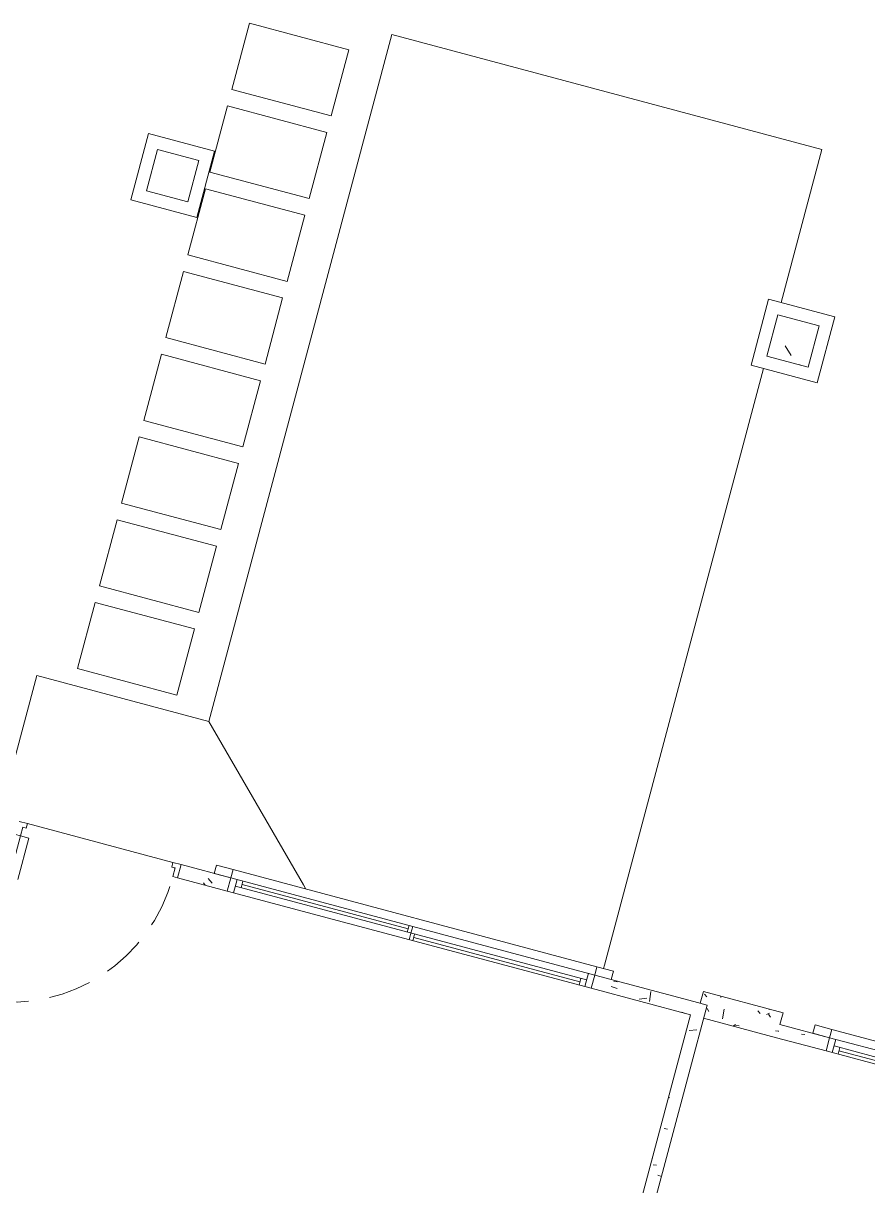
# Model space of a CAD drawing. Header units: metres. Extents: x 689715 to 690980, y 1005284 to 1006835.
# Drawn here: x 690770.47 to 690775.41, y 1005531.63 to 1005538.42 of the extents above; entities that cross this region are included whole.
import ezdxf

# ---------------------------------------------------------------- set-up
doc = ezdxf.new("R2010")
doc.units = ezdxf.units.M
doc.linetypes.add('HIDDEN', pattern=[0.375, 0.25, -0.125])
doc.linetypes.add('PHANTOM', pattern=[2.5, 1.25, -0.25, 0.25, -0.25, 0.25, -0.25])
doc.layers.add('0_HUELLAS CASAS CASTILLA', color=1, linetype='Continuous')
doc.layers.add('0_NUMERO DE LOTE FASE V', color=3, linetype='Continuous')
for name, color, linetype, lineweight in [('Modelos genéricos', 7, 'Continuous', 13), ('Muros', 7, 'Continuous', 13), ('Patrón de corte', 7, 'Continuous', 13), ('Pilares estructurales', 7, 'Continuous', 25), ('Plan Swing', 7, 'HIDDEN', 13), ('Puertas', 7, 'Continuous', 13), ('Suelos', 7, 'Continuous', 9), ('Ventanas', 7, 'Continuous', 13)]:
    doc.layers.add(name, color=color, linetype=linetype, lineweight=lineweight)
pattern_1 = [(49.99999999999996, (0, -2.328306436538696e-10), (0.4377584771638401, -0.03836033982117172), [0.04599999999999997, -0.5029999999999996]), (354.9999999999999, (0, -2.328306436538696e-10), (-0.0843952140696779, 0.4580987315439033), [0.037, -0.402]), (100.451, (0.03600000008009374, -0.003000000258907676), (0.3526758939897786, 0.4199401312074266), [0.03899999999999999, -0.427]), (46.18399999999996, (0, 0.121999999973923), (0.6506308650644553, -0.1004214988211121), [0.06899999999999998, -0.7539999999999997]), (96.63599999999995, (0.05400000012014061, 0.113999999826774), (0.570191611846052, 0.5938707988951815), [0.058, -0.6409999999999998]), (351.1839999999999, (0, 0.121999999973923), (0.5697220635397624, 0.5936975411065765), [0.05499999999999999, -0.6039999999999999]), (21, (0.06099999987054616, 0.09100000001490116), (0.3642747293136029, -0.245780230253577), [0.04599999999999997, -0.5029999999999996]), (326, (0.06099999987054616, 0.09100000001490116), (0.1482769546615402, 0.4415777901075864), [0.03699999999999999, -0.4019999999999999]), (71.451, (0.09099999989848584, 0.07100000022910535), (0.512048302653334, 0.1963072483374968), [0.03900000000000001, -0.4270000000000002]), (37.49999999999998, (0, -2.328306436538696e-10), (0.007375797972208928, 0.2022933454275577), [0.02, -0.3769999999999999, 0.02, -0.3879999999999999, -0.4039999999999999]), (37.49999999999998, (0, -2.328306436538696e-10), (0.007375797972208928, 0.2022933454275577), [-0.8059999999999998, 0.02, -0.384]), (7.49999999999994, (0, -2.328306436538696e-10), (0.1600503399492728, 0.2399435114399267), [0.02, -0.2129999999999999, 0.02, -0.3679999999999999, -0.154]), (7.49999999999994, (0, -2.328306436538696e-10), (0.1600503399492728, 0.2399435114399267), [-0.6209999999999999, 0.02, -0.134]), (327.5, (-0.136000000173226, -2.328306436538696e-10), (0.325416223879766, -0.01404568388630395), [0.02, -0.132, 0.02, -0.455, -0.6309999999999999]), (327.5, (-0.136000000173226, -2.328306436538696e-10), (0.325416223879766, -0.01404568388630395), [-0.6279999999999999, 0.02, -0.6109999999999999]), (317.4999999999999, (-0.1970000000437722, -2.328306436538696e-10), (0.3554815006055005, 0.06081860510782444), [0.01999999999999999, -0.1779999999999999, 0.01999999999999999, -0.2959999999999999, -0.4479999999999997]), (317.4999999999999, (-0.1970000000437722, -2.328306436538696e-10), (0.3554815006055005, 0.06081860510782444), [-0.5139999999999997, 0.01999999999999999, -0.4279999999999998])]

# ---------------------------------------------------------------- blocks, each defined once
blk = doc.blocks.new('Window-Sliding - VENTANA DE 1_60 X 1_20-1540950-PLANO CLAVE _8 CASAS EN HILERA_ - Dependent 1')
at = {"layer": 'Ventanas', "color": 253}
for p, q in [((-0.799634169545327, -0.04), (-0.799634169545327, 0.03999999999902364)), ((-0.799634169545327, 0.03999999999902364), (0.8003658304546724, 0.03999999999902364)), ((-0.7996341695453272, 0.03999999999902364), (0.8003658304546725, 0.03999999999902364)), ((-0.7996341692992297, 0.03999999999902364), (0.800365830455645, 0.03999999999902364)), ((-0.7615341697799087, 0.03999999999902364), (-0.7615341697799087, -0.04000000000097637)), ((-0.7615341697799087, -0.04000000000097637), (-0.7615341697799087, 0.03999999999902365)), ((0.000365830454672653, -9.714248738745823e-13), (0.000365830454672653, 0.03999999999902364)), ((0.02259083045467268, 0.03999999999902364), (0.02259083045467268, -9.714248738745823e-13)), ((0.02259083045467268, 0.0199999999990375), (0.7273408304547152, 0.0199999999990375)), ((0.7273408304547152, 0.03999999999902364), (0.7273408304547152, -9.714248738745823e-13)), ((0.7622658304671647, -0.04000000000097637), (0.7622658304671647, 0.03999999999902365)), ((0.8003658304546724, 0.03999999999902364), (0.8003658304546724, -0.04)), ((0.8003658304546724, -0.04), (-0.799634169545327, -0.04)), ((-0.7996341695453272, -0.04000000000097637), (0.8003658304546725, -0.04000000000097637)), ((0.7622658304671647, -9.714248738745823e-13), (-0.761534169779909, -9.714248738745823e-13)), ((-0.7266091695452884, -0.04000000000097637), (-0.7266091695452884, -9.714248738745823e-13)), ((-0.02185916954532734, -0.02000000000096879), (-0.7266091695452884, -0.02000000000096879)), ((-0.02185916954532734, -0.04000000000097637), (-0.02185916954532734, -9.714248738745823e-13)), ((0.000365830454672653, -9.714248738745823e-13), (0.000365830454672653, -0.04000000000097637))]:
    blk.add_line(p, q, dxfattribs=at)
blk = doc.blocks.new('M_MOLDURA SENCILLA PARA VENTANAS - 1_20x1_60-V5-PLANO CLAVE _8 CASAS EN HILERA_ - Dependent 1')
at = {"layer": 'Modelos genéricos', "color": 9, "lineweight": 9}
for p, q in [((-0.675000000000009, 0.08999999999999686), (-0.7750000000000079, 0.08999999999999686)), ((-0.7750000000000079, 0.08999999999999686), (-0.7750000000000079, 0.04000000000000823)), ((-0.675000000000009, 0.04000000000000823), (-0.675000000000009, 0.08999999999999686)), ((1.024999999999992, 0.08999999999999686), (0.9249999999999912, 0.08999999999999686)), ((0.9249999999999912, 0.08999999999999686), (0.9249999999999912, 0.04000000000000823)), ((1.024999999999992, 0.04000000000000823), (1.024999999999992, 0.08999999999999686)), ((-0.7750000000000079, 0.04000000000000823), (-0.675000000000009, 0.04000000000000823)), ((0.9249999999999912, 0.04000000000000823), (1.024999999999992, 0.04000000000000823))]:
    blk.add_line(p, q, dxfattribs=at)
at = {"layer": 'Modelos genéricos', "color": 253}
blk.add_line((-0.675000000000008, 0.09000000000000001), (0.924999999999992, 0.09000000000000001), dxfattribs=at)
blk = doc.blocks.new('012-AR_CASTILLA_MODELO B_rvt-1-PLANO CLAVE _8 CASAS EN HILERA_ - Dependent 1')
at = {"layer": 'Patrón de corte'}
h = blk.add_hatch(dxfattribs=at)
h.set_pattern_fill('HORMIGÓN', color=254, scale=0.9999999999999999, style=0, pattern_type=2)
h.set_pattern_definition(pattern_1)
h.paths.add_polyline_path([(14.82183760148473, 79.59754749690183), (14.82183760136832, 87.69771324028261), (14.74183760152664, 87.69771324051544), (14.74183760152664, 79.59754749643616)], flags=0)
h = blk.add_hatch(dxfattribs=at)
h.set_pattern_fill('HORMIGÓN', color=254, scale=0.9999999999999999, style=0, pattern_type=2)
h.set_pattern_definition(pattern_1)
h.paths.add_polyline_path([(14.30183760158252, 79.51754749682732), (14.30183760169894, 79.59754749643616), (14.00183760165237, 79.59754749643616), (14.00183760159416, 79.51754749636166)], flags=0)
h.paths.add_polyline_path([(11.60178603231907, 79.51754749636166), (12.40183760155924, 79.51754749636166), (12.40183760150103, 79.59754749690183), (11.60178603220265, 79.59754749643616)], flags=0)
h.paths.add_polyline_path([(10.6217860323377, 79.51754749659449), (10.62178603222128, 79.59754749643616), (10.32178603223292, 79.59754749643616), (10.32178603217471, 79.51754749706015)], flags=0)
h.paths.add_polyline_path([(7.521837601496372, 79.51754749682732), (8.121786032337695, 79.51754749636166), (8.12178603245411, 79.59754749643616), (7.521837601438165, 79.59754749643616)], flags=0)
h = blk.add_hatch(dxfattribs=at)
h.set_pattern_fill('HORMIGÓN', color=254, scale=0.9999999999999999, style=0, pattern_type=2)
h.set_pattern_definition(pattern_1)
h.paths.add_polyline_path([(14.3018376014661, 79.44754749699496), (14.82183760160115, 79.4475474965293), (14.82183760148473, 79.59754749690183), (14.30183760169894, 79.59754749643616), (14.30183760158252, 79.51754749682732)], flags=0)
at = {"layer": 'Muros', "color": 253}
for p, q in [((14.82183760148473, 79.59754749690183), (14.82183760136832, 87.69771324028261)), ((14.74183760164306, 82.94771324028261), (14.74183760152664, 79.51754749636166)), ((14.30183760169894, 79.59754749643616), (14.00183760165237, 79.59754749643616)), ((14.74183760152664, 79.59754749643616), (14.30183760169894, 79.59754749643616)), ((14.00183760159416, 79.51754749636166), (14.30183760158252, 79.51754749682732)), ((14.30183760158252, 79.51754749682732), (14.3018376014661, 79.44754749699496)), ((14.74183760152664, 79.51754749636166), (14.82183760160115, 79.51754749636166)), ((14.78313242469449, 79.44754749676213), (14.78313242492732, 79.51755758491345)), ((14.3018376014661, 79.44754749699496), (14.7831324248109, 79.4475474965293))]:
    blk.add_line(p, q, dxfattribs=at)
at = {"color": 254, "lineweight": 13, "rotation": 179.9999999999999}
for name, p in [('Window-Sliding - VENTANA DE 1_60 X 1_20-1540950-PLANO CLAVE _8 CASAS EN HILERA_ - Dependent 1', (13.20220343192341, 79.55754749686457)), ('M_MOLDURA SENCILLA PARA VENTANAS - 1_20x1_60-V5-PLANO CLAVE _8 CASAS EN HILERA_ - Dependent 1', (13.3268376016058, 79.55754749663174))]:
    blk.add_blockref(name, p, dxfattribs=at)
blk = doc.blocks.new('Window-Sliding - VENTANA DE 2_20 X 1_20-1540986-PLANO CLAVE _8 CASAS EN HILERA_ - Dependent 1')
at = {"layer": 'Ventanas', "color": 253}
for p, q in [((1.100365830454672, 0.04), (-1.099634169545327, 0.04)), ((-1.099634169545327, 0.04), (-1.099634169545327, -0.03999999999902364)), ((-1.099634169545327, 0.04000000000097637), (1.100365830454672, 0.04000000000097637)), ((-1.061534169779908, -0.03999999999902364), (-1.061534169779908, 0.04000000000097637)), ((-1.061534169779908, 0.04000000000097637), (-1.061534169779908, -0.03999999999902365)), ((1.062265830467165, 9.714248738745823e-13), (-1.061534169779908, 9.714248738745823e-13)), ((-1.026609169545286, 0.04000000000097637), (-1.026609169545286, 9.714248738745823e-13)), ((-0.02185916954532734, 0.02000000000096879), (-1.026609169545286, 0.02000000000096879)), ((-0.02185916954532734, 0.04000000000097637), (-0.02185916954532734, 9.714248738745823e-13)), ((0.000365830454672653, 9.714248738745823e-13), (0.000365830454672653, 0.04000000000097637)), ((0.000365830454672653, 9.714248738745823e-13), (0.000365830454672653, -0.03999999999902364)), ((0.02259083045467268, -0.03999999999902364), (0.02259083045467268, 9.714248738745823e-13)), ((1.027340830454717, -0.03999999999902364), (1.027340830454717, 9.714248738745823e-13)), ((1.062265830467165, 0.04000000000097637), (1.062265830467165, -0.03999999999902365)), ((1.100365830454672, -0.03999999999902364), (1.100365830454672, 0.04)), ((-1.099634169545327, -0.03999999999902364), (1.100365830454672, -0.03999999999902364)), ((-1.099634169545327, -0.03999999999902364), (1.100365830454672, -0.03999999999902364)), ((-1.09963416929923, -0.03999999999902364), (1.100365830455644, -0.03999999999902364)), ((0.02259083045467268, -0.0199999999990375), (1.027340830454716, -0.0199999999990375))]:
    blk.add_line(p, q, dxfattribs=at)
blk = doc.blocks.new('M_MOLDURA SENCILLA PARA VENTANAS - 2_20x1_20-1429797-PLANO CLAVE _8 CASAS EN HILERA_ - Dependent 1')
at = {"layer": 'Modelos genéricos', "color": 9, "lineweight": 9}
for p, q in [((-0.975000000000008, 0.08999999999999686), (-1.075000000000009, 0.08999999999999686)), ((-1.075000000000009, 0.08999999999999686), (-1.075000000000009, 0.04000000000000823)), ((-0.975000000000008, 0.04000000000000823), (-0.975000000000008, 0.08999999999999686)), ((1.324999999999992, 0.08999999999999686), (1.224999999999992, 0.08999999999999686)), ((1.224999999999992, 0.08999999999999686), (1.224999999999992, 0.04000000000000823)), ((1.324999999999992, 0.04000000000000823), (1.324999999999992, 0.08999999999999686)), ((-1.075000000000009, 0.04000000000000823), (-0.975000000000008, 0.04000000000000823)), ((1.224999999999992, 0.04000000000000823), (1.324999999999992, 0.04000000000000823))]:
    blk.add_line(p, q, dxfattribs=at)
at = {"layer": 'Modelos genéricos', "color": 253}
blk.add_line((-0.9750000000000082, 0.09000000000000001), (1.224999999999992, 0.09000000000000001), dxfattribs=at)
blk = doc.blocks.new('M_SINGLE DOOR_PRINCIPAL - _98 x 2_18-1543017-PLANO CLAVE _8 CASAS EN HILERA_ - Dependent 1')
at = {"layer": 'Plan Swing', "color": 253}
for p, q in [((0.4089999999999979, 0.04000000000001053), (0.4089999999999979, 1.02000000000001)), ((0.4600000000000514, 1.02000000000001), (0.4089999999999979, 1.02000000000001)), ((0.4600000000000514, 0.04000000000001053), (0.4600000000000514, 1.02000000000001)), ((0.4600000000000514, 0.04000000000001053), (0.4089999999999979, 0.04000000000001053))]:
    blk.add_line(p, q, dxfattribs=at)
blk.add_arc((0.520000000000048, 0.04480403496726841), 0.9814928273890571, 96.49364626227735, 179.9999999999998, dxfattribs=at)
at = {"layer": 'Puertas', "color": 9, "lineweight": 9}
for p, q in [((-0.460000000000006, 0.04000000000000724), (-0.4900000000000043, 0.04000000000000717)), ((-0.4600000000000058, -0.0122499999999987), (-0.460000000000006, 0.04000000000000724)), ((0.4899999999999966, 0.0400000000000091), (0.4599999999999982, 0.04000000000000896)), ((0.4599999999999982, 0.04000000000000896), (0.4599999999999982, -0.01224999999999695)), ((-0.4900000000000041, -0.03999999999999282), (-0.4400000000000057, -0.03999999999999271)), ((-0.4400000000000058, -0.01224999999999866), (-0.4600000000000058, -0.0122499999999987)), ((-0.4400000000000057, -0.03999999999999271), (-0.4400000000000058, -0.01224999999999866)), ((0.4599999999999982, -0.01224999999999695), (0.4399999999999982, -0.01224999999999702)), ((0.4399999999999982, -0.01224999999999702), (0.4399999999999982, -0.03999999999999092)), ((0.4399999999999982, -0.03999999999999092), (0.4899999999999966, -0.03999999999999099))]:
    blk.add_line(p, q, dxfattribs=at)
at = {"layer": 'Puertas', "color": 253}
for p, q in [((-0.4600000000000056, -0.01224999999998467), (-0.4600000000000056, -0.01099999999998057)), ((-0.4550000000000055, -0.01099999999998056), (-0.4600000000000056, -0.01099999999998057)), ((-0.4550000000000054, -0.01099999999998668), (-0.4600000000000054, -0.0109999999999867)), ((-0.4600000000000056, -0.01224999999998467), (-0.4550000000000055, -0.01224999999998466)), ((-0.4550000000000055, -0.01099999999998056), (-0.4550000000000055, -0.01224999999998466)), ((-0.4550000000000054, -0.01099999999998668), (-0.4550000000000054, -0.0122499999999908))]:
    blk.add_line(p, q, dxfattribs=at)
blk = doc.blocks.new('M_Concrete-Rectangular-Column - _25x_25-V7-PLANO CLAVE _8 CASAS EN HILERA_ - Dependent 1')
at = {"layer": 'Pilares estructurales', "lineweight": 13}
h = blk.add_hatch(dxfattribs=at)
h.set_pattern_fill('CONCRETE', color=256, style=0, pattern_type=2)
h.set_pattern_definition([(49.99999999999999, (-7.957000000000001, -75.643), (1.457020047383542, -0.1273482686276515), [0.152, -1.676]), (355, (-7.957000000000001, -75.643), (-0.2818653023739907, 1.528382135238966), [0.122, -1.341]), (100.451, (-7.835, -75.653), (1.17546538358712, 1.400456044289996), [0.13, -1.425]), (46.184, (-7.957000000000001, -75.236), (2.169039294737322, -0.336383022587974), [0.229, -2.515]), (96.636, (-7.776, -75.264), (1.898944685138781, 1.97970782763093), [0.194, -2.137]), (351.184, (-7.957000000000001, -75.236), (1.898795237190718, 1.979372286160904), [0.183, -2.012]), (21, (-7.754, -75.33800000000001), (1.212598781386422, -0.8177586412751406), [0.152, -1.676]), (326, (-7.754, -75.33800000000001), (0.4944494143613917, 1.473404145724342), [0.122, -1.341]), (71.45100000000001, (-7.653, -75.406), (1.707039752549385, 0.6549895290889265), [0.13, -1.425]), (37.50000000000001, (-7.957000000000001, -75.643), (0.02416182372297015, 0.6765066195347833), [0.067, -1.258, 0.067, -1.294, -1.346]), (37.50000000000001, (-7.957000000000001, -75.643), (0.02416182372297015, 0.6765066195347833), [-2.686, 0.067, -1.279]), (7.499999999999999, (-7.957000000000001, -75.643), (0.5349359976128323, 0.8016816565557453), [0.067, -0.7090000000000001, 0.067, -1.227, -0.513]), (7.499999999999999, (-7.957000000000001, -75.643), (0.5349359976128323, 0.8016816565557453), [-2.071, 0.067, -0.446]), (327.5, (-8.41, -75.643), (1.084235554558972, -0.04571938571545769), [0.067, -0.441, 0.067, -1.518, -2.103]), (327.5, (-8.41, -75.643), (1.084235554558972, -0.04571938571545769), [-2.093, 0.067, -2.036]), (317.5, (-8.613, -75.643), (1.185122407334744, 0.2039163545013021), [0.067, -0.593, 0.067, -0.986, -1.494]), (317.5, (-8.613, -75.643), (1.185122407334744, 0.2039163545013021), [-1.713, 0.067, -1.426])])
h.paths.add_polyline_path([(0.1250000000000062, -0.1249999999999326), (0.1250000000000062, 0.1250000000000625), (-0.1249999999999932, 0.1250000000000625), (-0.1249999999999932, -0.1249999999998936)], flags=0)
blk = doc.blocks.new('MOLDURA COLUMNA - 0_40x_40-1533038-PLANO CLAVE _8 CASAS EN HILERA_ - Dependent 1')
at = {"layer": 'Modelos genéricos', "color": 253}
for p, q in [((0.2000000000000064, 0.1999999999999915), (-0.1999999999999938, 0.1999999999999915)), ((-0.1999999999999937, 0.1999999999999915), (-0.1999999999999937, -0.2000000000000085)), ((0.2000000000000064, -0.2000000000000085), (0.2000000000000064, 0.1999999999999915)), ((-0.1249999999999938, -0.1250000000000084), (-0.1249999999999937, 0.1249999999999915)), ((-0.1249999999999937, 0.1249999999999915), (0.1250000000000063, 0.1249999999999915)), ((0.1250000000000063, 0.1249999999999915), (0.1250000000000063, -0.1250000000000084)), ((0.1250000000000063, -0.1250000000000084), (-0.1249999999999938, -0.1250000000000084)), ((-0.1999999999999937, -0.2000000000000085), (0.2000000000000065, -0.2000000000000085))]:
    blk.add_line(p, q, dxfattribs=at)
blk = doc.blocks.new('C TRANSFORMADA A B')
at = {"layer": 'Patrón de corte'}
h = blk.add_hatch(dxfattribs=at)
h.set_pattern_fill('HORMIGÓN', color=254, scale=0.9999999999999998, angle=90.00000000000001, style=0, pattern_type=2)
h.set_pattern_definition([(140, (365.6615329065826, -24.78183759388048), (0.03836033982117162, 0.4377584771638401), [0.04599999999999998, -0.5029999999999997]), (85, (365.6615329065826, -24.78183759388048), (-0.4580987315439033, -0.08439521406967798), [0.037, -0.402]), (190.451, (365.6645329066087, -24.74583759397501), (-0.4199401312074266, 0.3526758939897785), [0.03899999999999999, -0.4269999999999999]), (136.184, (365.5395329066087, -24.78183759393869), (0.1004214988211119, 0.6506308650644553), [0.06899999999999996, -0.7539999999999996]), (186.636, (365.547532906523, -24.72783759376034), (-0.5938707988951817, 0.5701916118460519), [0.05799999999999999, -0.6409999999999997]), (81.18399999999997, (365.5395329066087, -24.78183759393869), (-0.5936975411065766, 0.5697220635397623), [0.055, -0.6039999999999999]), (111, (365.5705329065677, -24.72083759383531), (0.2457802302535768, 0.3642747293136031), [0.04599999999999999, -0.5029999999999998]), (55.99999999999997, (365.5705329065677, -24.72083759383531), (-0.4415777901075864, 0.1482769546615401), [0.03699999999999998, -0.4019999999999998]), (161.451, (365.5905329065863, -24.690837593982), (-0.1963072483374969, 0.512048302653334), [0.03899999999999999, -0.4269999999999999]), (127.5, (365.6615329065826, -24.78183759388048), (-0.2022933454275577, 0.007375797972208886), [0.02, -0.3769999999999999, 0.02, -0.3879999999999999, -0.4039999999999999]), (127.5, (365.6615329065826, -24.78183759388048), (-0.2022933454275577, 0.007375797972208886), [-0.8059999999999998, 0.02, -0.384]), (97.49999999999997, (365.6615329065826, -24.78183759388048), (-0.2399435114399267, 0.1600503399492727), [0.02, -0.2129999999999999, 0.02, -0.3679999999999999, -0.154]), (97.49999999999997, (365.6615329065826, -24.78183759388048), (-0.2399435114399267, 0.1600503399492727), [-0.6209999999999999, 0.02, -0.134]), (57.49999999999999, (365.6615329065826, -24.91783759393729), (0.01404568388630387, 0.325416223879766), [0.02, -0.132, 0.02, -0.4550000000000001, -0.6309999999999999]), (57.49999999999999, (365.6615329065826, -24.91783759393729), (0.01404568388630387, 0.325416223879766), [-0.6279999999999999, 0.02, -0.6109999999999999]), (47.49999999999995, (365.6615329065826, -24.97883759392425), (-0.0608186051078245, 0.3554815006055005), [0.02, -0.178, 0.02, -0.296, -0.4479999999999998]), (47.49999999999995, (365.6615329065826, -24.97883759392425), (-0.0608186051078245, 0.3554815006055005), [-0.5139999999999999, 0.02, -0.4279999999999999])])
h.paths.add_polyline_path([(286.1439854095224, -10.47999999229796), (286.0639854099136, -10.47999999212334), (286.0639854099136, -10.77999999240274), (286.1439854099881, -10.77999999228632)], flags=0)
h.paths.add_polyline_path([(286.1439854099881, -13.18005156173604), (286.1439854099881, -12.37999999243766), (286.0639854099136, -12.37999999237945), (286.0639854099136, -13.18005156173604)], flags=0)
h.paths.add_polyline_path([(286.1439854095224, -14.16005156154279), (286.0639854099136, -14.16005156154279), (286.0639854099136, -14.46005156158935), (286.1439854095224, -14.46005156170577)], flags=0)
h.paths.add_polyline_path([(286.1439854095224, -17.25999999238411), (286.1439854099881, -16.66005156160099), (286.0639854099136, -16.66005156154279), (286.0639854099136, -17.25999999238411)], flags=0)
at = {"layer": 'Muros', "color": 253}
for p, q in [((286.0639854099136, -14.16005156154279), (286.0639854099136, -14.46005156158935)), ((286.1439854095224, -14.16005156154279), (286.0639854099136, -14.16005156154279)), ((286.1439854095224, -14.46005156170577), (286.1439854095224, -14.16005156154279)), ((286.0639854099136, -16.66005156154279), (286.0639854099136, -17.25999999238411)), ((286.1439854095224, -17.25999999238411), (286.1439854099881, -16.66005156160099))]:
    blk.add_line(p, q, dxfattribs=at)
at = {"layer": 'Suelos', "color": 9}
for p, q in [((286.9939854098484, -13.05999764631269), (286.2139854098205, -13.05999784899177)), ((286.9939854096156, -14.10005156166153), (286.9939854098484, -13.05999764631269)), ((286.1439854099881, -14.11005156161264), (286.1439854095224, -13.23005156166619)), ((287.4939854096156, -13.28005156165455), (287.0939854097087, -13.28005156147992)), ((287.0939854097087, -13.28005156147992), (287.0939854097087, -13.88005156163126)), ((287.4939854096156, -13.88005156163126), (287.4939854096156, -13.28005156165455)), ((287.9939854096156, -13.28005156159634), (287.593985409243, -13.28005156171275)), ((287.593985409243, -13.28005156171275), (287.5939854097087, -13.88005156168947)), ((287.9939854096156, -13.88005156151485), (287.9939854096156, -13.28005156159634)), ((288.4939854096156, -13.28005156159634), (288.0939854097087, -13.28005156153813)), ((288.0939854097087, -13.28005156153813), (288.0939854097087, -13.88005156157305)), ((288.4939854096156, -13.88005156151485), (288.4939854096156, -13.28005156159634)), ((288.9939854096156, -13.28005156153813), (288.5939854097087, -13.28005156159634)), ((288.5939854097087, -13.28005156159634), (288.5939854097087, -13.88005156157305)), ((288.9939854096156, -13.88005156157305), (288.9939854096156, -13.28005156153813)), ((289.4939854096156, -13.28005156159634), (289.0939854097087, -13.28005156153813)), ((289.0939854097087, -13.28005156153813), (289.0939854097087, -13.88005156163126)), ((289.4939854096156, -13.88005156151485), (289.4939854096156, -13.28005156159634)), ((289.9939854096156, -13.28005156171275), (289.5939854097087, -13.28005156165455)), ((289.5939854097087, -13.28005156165455), (289.5939854097087, -13.88005156168947)), ((289.9939854096156, -13.88005156145664), (289.9939854096156, -13.28005156171275)), ((290.4939854096156, -13.28005156159634), (290.0939854097087, -13.28005156153813)), ((290.0939854097087, -13.28005156153813), (290.0939854094759, -13.88005156151485)), ((290.4939854096156, -13.88005156157305), (290.4939854096156, -13.28005156159634)), ((290.9939854096156, -13.28005156153813), (290.5939854097087, -13.28005156147992)), ((290.5939854097087, -13.28005156147992), (290.5939854097087, -13.88005156145664)), ((290.9939854096156, -13.88005156174768), (290.9939854096156, -13.28005156153813)), ((287.0939854097087, -13.88005156163126), (287.4939854096156, -13.88005156163126)), ((287.5939854097087, -13.88005156168947), (287.9939854096156, -13.88005156151485)), ((288.0939854097087, -13.88005156157305), (288.4939854096156, -13.88005156151485)), ((288.5939854097087, -13.88005156157305), (288.9939854096156, -13.88005156157305)), ((289.0939854097087, -13.88005156163126), (289.4939854096156, -13.88005156151485)), ((289.5939854097087, -13.88005156168947), (289.9939854096156, -13.88005156145664)), ((290.0939854094759, -13.88005156151485), (290.4939854096156, -13.88005156157305)), ((290.5939854097087, -13.88005156145664), (290.9939854096156, -13.88005156174768)), ((286.2139854098205, -14.88005156151485), (286.9939854096156, -14.10005156166153)), ((291.1439854095224, -14.10005156154511), (286.9939854096156, -14.10005156166153)), ((291.1439854095224, -16.70005156158004), (291.1439854095224, -14.10005156154511)), ((286.1939854098018, -14.90005156159168), (286.2139854098205, -14.88005156151485)), ((286.1939854098018, -16.70005156158004), (286.2139854098205, -16.70005156152183)), ((286.2139854098205, -16.70005156152183), (289.8189854093362, -16.70005156146362)), ((290.2189854097087, -16.70005156158004), (291.1439854095224, -16.70005156140542))]:
    blk.add_line(p, q, dxfattribs=at)
at = {"color": 254, "lineweight": 13}
for name, p, rotation in [('MOLDURA COLUMNA - 0_40x_40-1533038-PLANO CLAVE _8 CASAS EN HILERA_ - Dependent 1', (290.0189854095224, -13.07505156158004), 90.00000000000001), ('M_SINGLE DOOR_PRINCIPAL - _98 x 2_18-1543017-PLANO CLAVE _8 CASAS EN HILERA_ - Dependent 1', (286.1039854094852, -13.67005156161031), 90.00000000000001), ('M_MOLDURA SENCILLA PARA VENTANAS - 2_20x1_20-1429797-PLANO CLAVE _8 CASAS EN HILERA_ - Dependent 1', (286.1039854094852, -15.43505156156607), 269.9999999999999), ('Window-Sliding - VENTANA DE 2_20 X 1_20-1540986-PLANO CLAVE _8 CASAS EN HILERA_ - Dependent 1', (286.1039854094852, -15.55968573107384), 269.9999999999999), ('MOLDURA COLUMNA - 0_40x_40-1533038-PLANO CLAVE _8 CASAS EN HILERA_ - Dependent 1', (290.0189854099881, -16.82505156163825), 90.00000000000001), ('M_Concrete-Rectangular-Column - _25x_25-V7-PLANO CLAVE _8 CASAS EN HILERA_ - Dependent 1', (290.0189854099881, -16.82505156163825), 90.00000000000001)]:
    blk.add_blockref(name, p, dxfattribs=dict(at, rotation=rotation))
blk = doc.blocks.new('CASTILLAS B BLOQUE 8')
blk.add_blockref('C TRANSFORMADA A B', (0, 5.820766091346741e-11))
at = {"layer": '0_HUELLAS CASAS CASTILLA', "color": 8, "lineweight": 5, "rotation": 90}
blk.add_blockref('012-AR_CASTILLA_MODELO B_rvt-1-PLANO CLAVE _8 CASAS EN HILERA_ - Dependent 1', (365.6615329058841, -32.08183759375243), dxfattribs=at)

msp = doc.modelspace()

# ---------------------------------------------------------------- block references
at = {"layer": '0_NUMERO DE LOTE FASE V', "linetype": 'PHANTOM', "rotation": 75.06604352304308}
msp.add_blockref('CASTILLAS B BLOQUE 8', (690683.9742991681, 1005260.679424528), dxfattribs=at)

doc.saveas('drawing.dxf')
